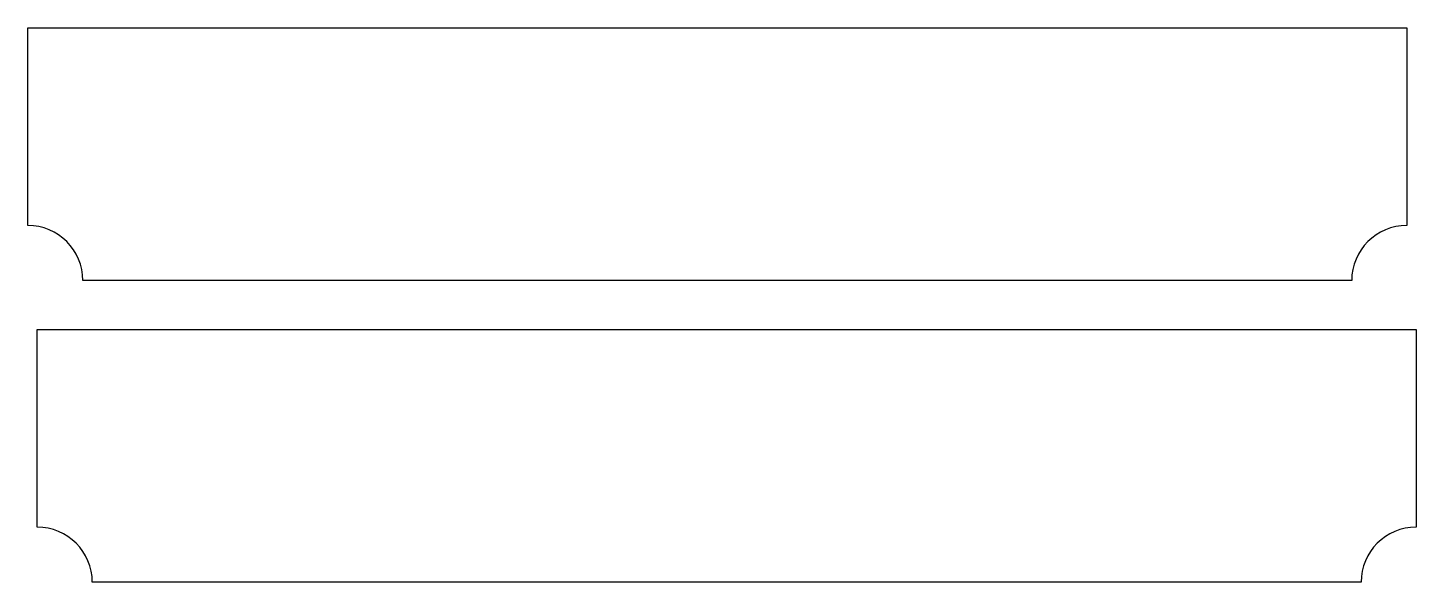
# Model space of a CAD drawing. Header units: millimetres. Extents: x 2470 to 2772, y 1377 to 1497.
import ezdxf

# ---------------------------------------------------------------- set-up
doc = ezdxf.new("R2010")
doc.units = ezdxf.units.MM

msp = doc.modelspace()

# ---------------------------------------------------------------- linework, layer by layer
at = {"color": 7, "linetype": 'Continuous', "lineweight": 25}
for p, q in [((2469.82, 1497.42), (2769.82, 1497.42)), ((2469.82, 1454.42), (2469.82, 1497.42)), ((2769.82, 1497.42), (2769.82, 1454.42)), ((2757.82, 1442.42), (2481.82, 1442.42)), ((2471.86, 1431.79), (2771.86, 1431.79)), ((2471.86, 1388.79), (2471.86, 1431.79)), ((2771.86, 1431.79), (2771.86, 1388.79)), ((2759.86, 1376.79), (2483.86, 1376.79))]:
    msp.add_line(p, q, dxfattribs=at)
for centre, start, end in [((2469.82, 1442.42), 0, 90), ((2769.82, 1442.42), 90, 180), ((2471.86, 1376.79), 0, 90), ((2771.86, 1376.79), 90, 180)]:
    msp.add_arc(centre, 12, start, end, dxfattribs=at)

doc.saveas('drawing.dxf')
